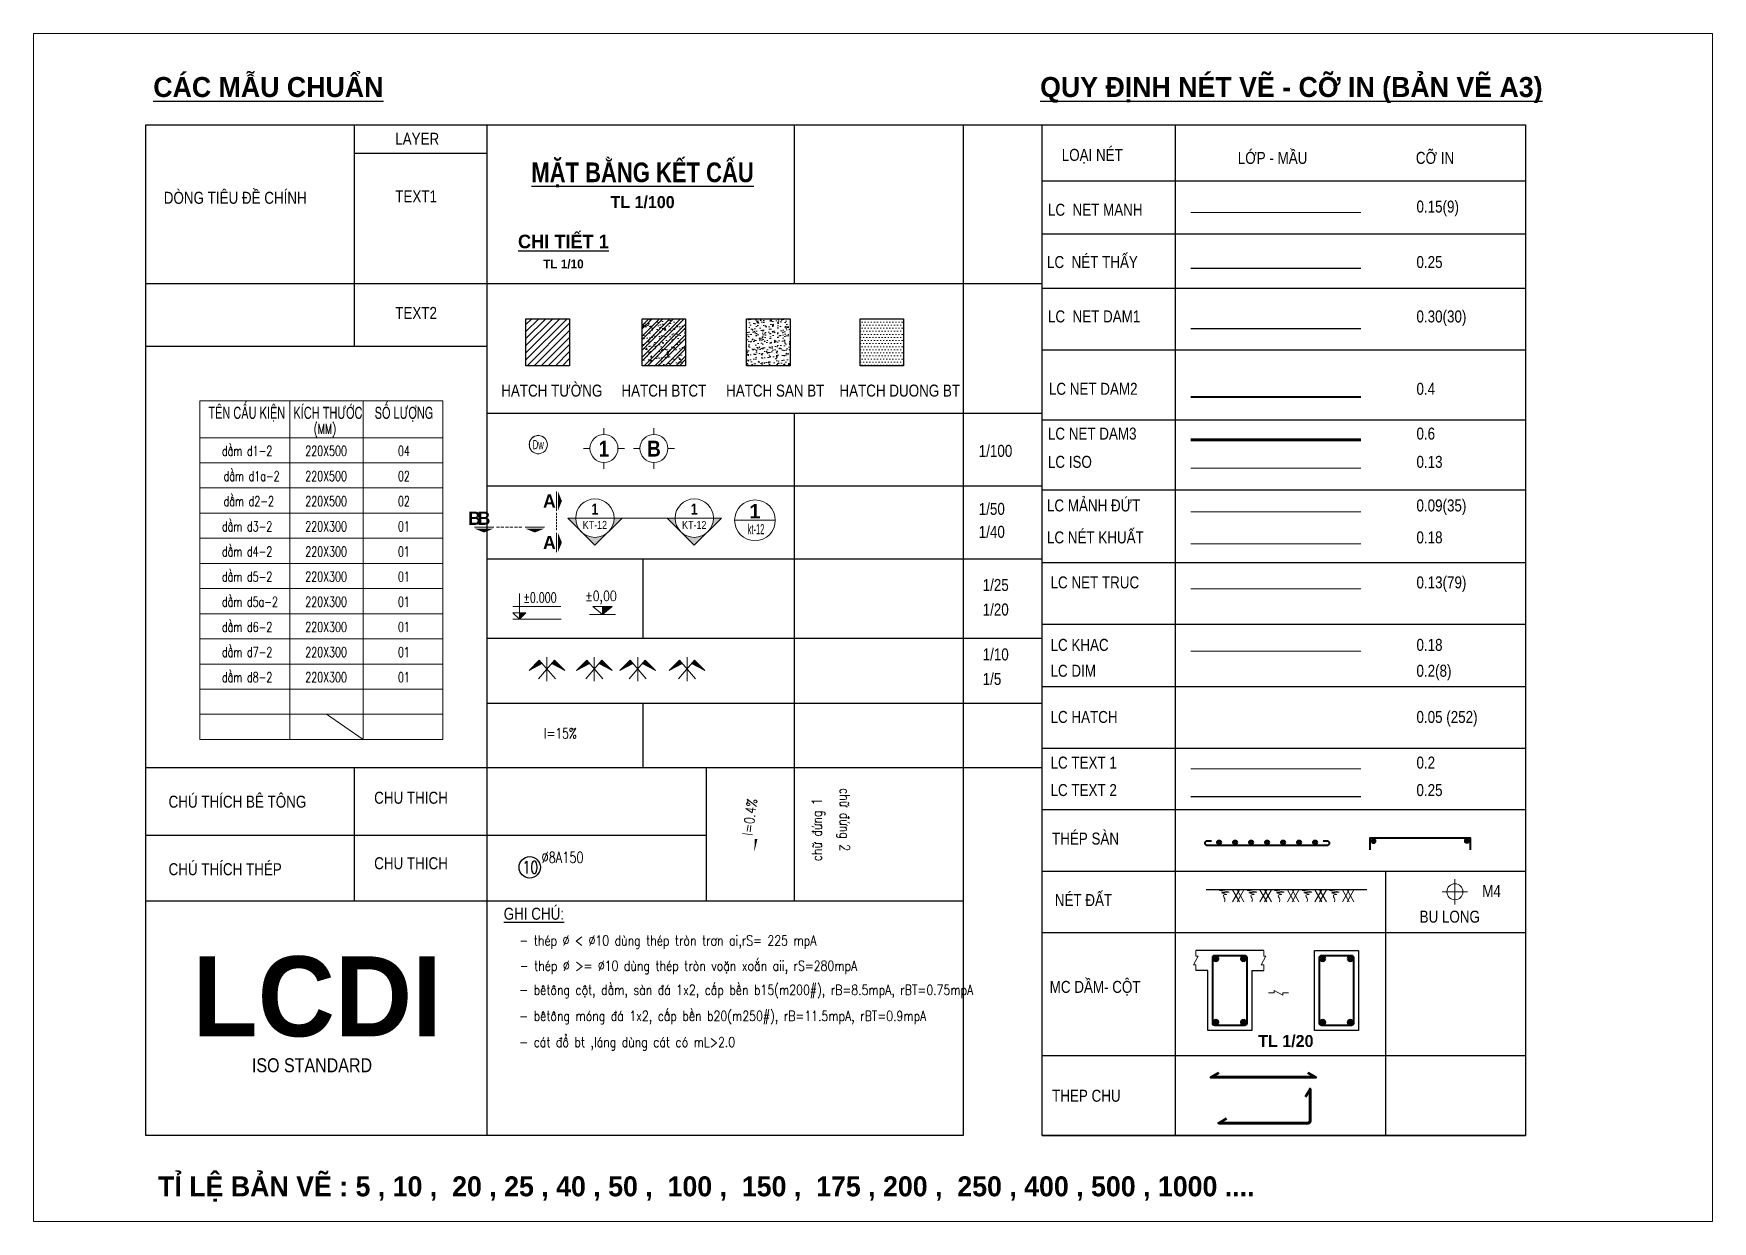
# Model space of a CAD drawing. Header units: inches. Extents: x -109 to 2427, y -500 to 702.
# Drawn here: x 1869.5 to 2205.5, y 464.3 to 701.9 of the extents above; entities that cross this region are included whole.
import ezdxf
from ezdxf.enums import TextEntityAlignment as Align

# ---------------------------------------------------------------- set-up
doc = ezdxf.new("R2010")
doc.units = ezdxf.units.IN
doc.header["$MEASUREMENT"] = 0
doc.set_wipeout_variables(frame=1)
for name, pattern in [('CENTERX2', [4, 2.5, -0.5, 0.5, -0.5]), ('DASHDOT', [1, 0.5, -0.25, 0, -0.25]), ('HIDDEN', [0.375, 0.25, -0.125])]:
    doc.linetypes.add(name, pattern=pattern)
for name, color, linetype, lineweight in [('KICHTHUOC', 8, 'Continuous', 18), ('LC Dim', 8, 'Continuous', 18), ('LC Hatch', 252, 'Continuous', 9), ('LC Hatch @ 1 (1)', 252, 'Continuous', 0), ('LC ISO', 160, 'Continuous', 13), ('LC Khac', 4, 'Continuous', 9), ('LC MANH DUT', 35, 'HIDDEN', 5), ('LC Net dam 1', 30, 'Continuous', 30), ('LC Net dam2', 6, 'Continuous', 40), ('LC Net dam3', 1, 'Continuous', 60), ('LC Net khuat', 4, 'HIDDEN', 13), ('LC Net manh', 239, 'Continuous', 5), ('LC Net thay', 7, 'Continuous', 25), ('LC Net truc', 79, 'DASHDOT', 13), ('LC Text1', 3, 'Continuous', 20), ('LC Text2', 7, 'Continuous', 25), ('Text', 7, 'Continuous', 20), ('v-KICHTHUOC', 8, 'Continuous', 18), ('v-TEXT', 7, 'Continuous', 20)]:
    doc.layers.add(name, color=color, linetype=linetype, lineweight=lineweight)
doc.styles.add('ARIAL', font='arial.ttf', dxfattribs={"width": 0.8})
doc.styles.add('Brief text', font='')
doc.styles.add('General text 2', font='arial.ttf')
doc.styles.add('LC 1', font='')
doc.styles.add('LC 2', font='', dxfattribs={"width": 0.7})
doc.styles.add('LC 3', font='vnsimli.shx', dxfattribs={"width": 0.75})
doc.styles.add('LC3', font='', dxfattribs={"width": 0.8})
doc.styles.add('T1', font='Vnsimli.shx', dxfattribs={"width": 0.7})
doc.styles.add('T2', font='', dxfattribs={"width": 0.8})
doc.styles.add('text', font='hoatbif.shx', dxfattribs={"width": 0.7})
doc.styles.add('text1', font='', dxfattribs={"width": 0.7, "height": 300})
doc.styles.get('Brief text').set_extended_font_data('.VnHelvetInsH', bold=True)
doc.styles.get('LC 1').set_extended_font_data('.VnAvantH', bold=True)
doc.styles.get('LC 2').set_extended_font_data('.VnArial NarrowH')
doc.styles.get('LC3').set_extended_font_data('.VnArialH', bold=True)
doc.styles.get('T2').set_extended_font_data('.VnArialH')
doc.styles.get('text1').set_extended_font_data('.VnHelvetInsH', bold=True)

# ---------------------------------------------------------------- blocks, each defined once
blk = doc.blocks.new('DXicon')
at = {"layer": 'LC Hatch', "ltscale": 50}
for points in [[(-1.15, 4.39), (-1.9, 5.26), (-4.45, 2.69)], [(4.45, 2.69), (1.9, 5.26), (1.15, 4.39)]]:
    blk.add_hatch(color=252, dxfattribs=at).paths.add_polyline_path(points)
at = {"layer": 'LC Net manh', "color": 8, "ltscale": 50}
for p, q in [((-1.9, 5.26), (-4.45, 2.69)), ((-4.45, 2.69), (-1.15, 4.39)), ((-2.13, 0.57), (1.9, 5.26)), ((2.13, 0.57), (-1.9, 5.26)), ((0, 0.04), (0, 6.04)), ((4.45, 2.69), (1.15, 4.39)), ((1.9, 5.26), (4.45, 2.69))]:
    blk.add_line(p, q, dxfattribs=at)
blk = doc.blocks.new('thep tron 2')
at = {"layer": 'LC Net dam2'}
for p, q in [((-0.5, 0.5), (0.5, 0.5)), ((0.35, 0.85), (-0.35, 0.15)), ((-0.35, 0.85), (0.35, 0.15)), ((0, 1), (0, 0))]:
    blk.add_line(p, q, dxfattribs=at)
blk.add_circle((0, 0.5), 0.5, dxfattribs=at)
blk = doc.blocks.new('theptron1')
at = {"layer": 'LC Net dam3'}
for p, q in [((-0.5, 0), (0.5, 0)), ((-0.35, 0.35), (0.35, -0.35)), ((0.35, 0.35), (-0.35, -0.35)), ((0, 0.5), (0, -0.5))]:
    blk.add_line(p, q, dxfattribs=at)
blk.add_circle((0, 0), 0.5, dxfattribs=at)
blk = doc.blocks.new('mat dat')
at = {"layer": 'LC Net manh'}
for p, q in [((2, 0), (3.73, -3)), ((3.73, 0), (2, -3)), ((3.15, 0), (4.88, -3)), ((4.88, 0), (3.15, -3))]:
    blk.add_line(p, q, dxfattribs=at)
blk.add_spline([(0, 0), (-1.21, -0.12), (1.21, -0.52), (-0.75, -0.75), (0.58, -1.1), (-0.23, -1.33), (0.06, -2.19), (0, -3)], degree=3, dxfattribs=at)
blk = doc.blocks.new('TTRUC')
at = {"layer": 'LC ISO'}
for p, q in [((0, 6.95), (0, 10.13)), ((-6.95, 0), (-10.13, 0)), ((6.95, 0), (10.13, 0)), ((0, -6.95), (0, -10.13))]:
    blk.add_line(p, q, dxfattribs=at)
at = {"layer": 'LC Net manh'}
blk.add_circle((0, 0), 6.95, dxfattribs=at)
blk = doc.blocks.new('TIEUDE1')
at = {"layer": 'LC Text2', "color": 7, "style": 'LC 1'}
blk.add_attdef('TIªU§Ò', text='', height=5, dxfattribs=at).set_placement((0, 0), align=Align.BOTTOM_CENTER)
blk.add_attdef('TL', text='', height=3, dxfattribs=at).set_placement((0, -2), align=Align.TOP_CENTER)
blk = doc.blocks.new('TIEUDE2')
at = {"layer": 'LC Text2', "color": 7, "style": 'LC 1'}
blk.add_attdef('%%UTIªU§Ò', text='', height=3.5, dxfattribs=at).set_placement((0, 0), align=Align.BOTTOM_CENTER)
blk.add_attdef('TL', text='', height=2.2, dxfattribs=at).set_placement((0, -1.8), align=Align.TOP_CENTER)
blk = doc.blocks.new('trich CT')
at = {"layer": 'LC ISO'}
blk.add_line((-500, 0), (500, 0), dxfattribs=at)
blk.add_circle((0, 0), 500, dxfattribs=at)
at = {"layer": 'LC Text1', "style": 'text1'}
blk.add_attdef('T', text='', height=350, dxfattribs=at).set_placement((0, 223), align=Align.MIDDLE_CENTER)
at = {"layer": 'LC Text1', "linetype": 'ByBlock', "style": 'text', "width": 0.7}
blk.add_attdef('KT', text='', height=250, dxfattribs=at).set_placement((0, -217), align=Align.MIDDLE_CENTER)
blk = doc.blocks.new('*U72')
at = {"layer": 'LC ISO'}
h = blk.add_hatch(color=256, dxfattribs=at)
h.paths.add_polyline_path([(0, -8.49), (4.24, -4.24, -0.198912), (0, -6, -0.198912), (-4.24, -4.24)])
h.paths.add_polyline_path([(8.49, 0), (6, 0, -0.198912), (4.24, -4.24)])
h.paths.add_polyline_path([(-4.24, -4.24, -0.198912), (-6, 0), (-8.49, 0)])
h = blk.add_hatch(color=256, dxfattribs=at)
h.paths.add_polyline_path([(31.08, -8.49), (35.32, -4.24, -0.198912), (31.08, -6, -0.198912), (26.84, -4.24)])
h.paths.add_polyline_path([(39.57, 0), (37.08, 0, -0.198912), (35.32, -4.24)])
h.paths.add_polyline_path([(26.84, -4.24, -0.198912), (25.08, 0), (22.59, 0)])
for p, q in [((-6, 0), (6, 0)), ((25.08, 0), (37.08, 0))]:
    blk.add_line(p, q, dxfattribs=at)
for points in [[(6, 0), (8.49, 0), (0, -8.49), (-8.49, 0), (-6, 0)], [(37.08, 0), (39.57, 0), (31.08, -8.49), (22.59, 0), (25.08, 0)]]:
    blk.add_lwpolyline(points, dxfattribs=at)
for centre in [(0, 0), (31.08, 0)]:
    blk.add_circle(centre, 6, dxfattribs=at)
at = {"layer": 'LC MANH DUT', "linetype": 'HIDDEN', "ltscale": 300}
blk.add_line((6, 0), (25.08, 0), dxfattribs=at)
at = {"layer": 'LC Text1', "style": 'Brief text', "width": 0.8, "flags": 8}
for tag, p in [('VIEW-NUMBER2', (0, 52)), ('VIEW-NUMBER1', (0, 0))]:
    blk.add_attdef(tag, text='', height=3.5, dxfattribs=at).set_placement(p, align=Align.BOTTOM_CENTER)
at = {"layer": 'LC Text1', "style": 'ARIAL', "width": 0.8, "flags": 8}
for tag, p in [('SHEET-NUMBER2', (0, 51.13)), ('SHEET-NUMBER1', (0, -0.87))]:
    blk.add_attdef(tag, text='', height=2.5, dxfattribs=at).set_placement(p, align=Align.TOP_CENTER)
blk = doc.blocks.new('Caodo1')
at = {"layer": 'LC Text1'}
blk.add_hatch(color=4, dxfattribs=at).paths.add_polyline_path([(0, 200), (0, 0), (243, 200)])
at = {"layer": 'LC Text1', "color": 4}
for p, q in [((324, 0), (-324, 0)), ((0, 0), (0, 200))]:
    blk.add_line(p, q, dxfattribs=at)
blk.add_lwpolyline([(-243, 200), (243, 200), (0, 0), (0, 0)], close=True, dxfattribs=at)
at = {"layer": 'LC Text1', "color": 4, "style": 'T1', "width": 0.8}
blk.add_attdef('%%P0,00', text='', height=250, dxfattribs=at).set_placement((-39, 460), align=Align.MIDDLE_CENTER)
blk = doc.blocks.new('bu lon')
at = {"layer": 'LC Khac', "color": 9}
for p, q in [((0.79, 0), (-0.79, 0)), ((0, -0.79), (0, 0.79))]:
    blk.add_line(p, q, dxfattribs=at)
at = {"layer": 'LC Khac', "color": 7}
blk.add_circle((0, 0), 0.5, dxfattribs=at)
blk = doc.blocks.new('MM')
at = {"layer": 'LC Khac', "xscale": 2.289702860291335, "yscale": 2.289702860291335, "zscale": 2.289702860291335}
blk.add_blockref('bu lon', (0, 0), dxfattribs=at)
blk = doc.blocks.new('CT')
at = {"layer": 'LC Text1', "lineweight": 15}
blk.add_hatch(color=4, dxfattribs=at).paths.add_polyline_path([(3.25, 1.6), (1.64, 1.6), (1.64, 0)])
at = {"layer": 'LC Text1', "color": 4, "lineweight": 15, "ltscale": 50}
for p, q in [((12.09, 0), (0, 0)), ((0.05, 3.14), (12, 3.14))]:
    blk.add_line(p, q, dxfattribs=at)
for points in [[(1.64, 6.43), (1.64, 0)], [(1.64, 0), (0.03, 1.6), (1.64, 1.6)], [(1.64, 0), (3.25, 1.6), (1.64, 1.6)]]:
    blk.add_lwpolyline(points, dxfattribs=at)
at = {"layer": 'LC Text1', "color": 4, "style": 'LC 3', "width": 0.75}
blk.add_attdef('CT', (1.91, 3.5), '', height=2.2, dxfattribs=at)
blk = doc.blocks.new('*U73')
at = {"layer": 'Defpoints'}
blk.add_lwpolyline([(0, 2.97), (-1.75, 2.41), (-2.83, 0.92), (-2.83, -0.92), (-1.75, -2.41), (0, -2.98), (1.75, -2.41), (2.83, -0.92), (2.83, 0.92), (1.75, 2.41)], close=True, dxfattribs=at)
at = {"layer": 'LC Text1', "style": 'General text 2', "width": 0.6, "flags": 8}
blk.add_attdef('SYMBOL', text='', height=3, dxfattribs=at).set_placement((0, 0), align=Align.MIDDLE_CENTER)
blk.add_wipeout([(0, 2.97), (-1.75, 2.41), (-2.83, 0.92), (-2.83, -0.92), (-1.75, -2.41), (0, -2.98), (1.75, -2.41), (2.83, -0.92), (2.83, 0.92), (1.75, 2.41)]).dxf.layer = 'LC Net manh'
at = {"layer": 'LC ISO'}
blk.add_circle((0, 0), 2.98, dxfattribs=at)
blk = doc.blocks.new('matcatdoc')
at = {"layer": 'LC Khac', "color": 1, "ltscale": 2}
for p, q in [((0, 485), (0, 0)), ((0, -550), (0, -1036))]:
    blk.add_line(p, q, dxfattribs=at)
for points in [[(134, 243, 0, 471, 0), (37, 243, 275, 275, 0)], [(134, -793, 0, 471, 0), (37, -793, 275, 275, 0)]]:
    blk.add_lwpolyline(points, format="xyseb", dxfattribs=at)
at = {"layer": 'LC MANH DUT', "ltscale": 200}
blk.add_line((0, -49), (0, -506), dxfattribs=at)
at = {"ltscale": 2, "style": 'LC 1'}
for p in [(-179, 243), (-179, -793)]:
    blk.add_attdef('LC', text='', height=330, dxfattribs=at).set_placement(p, align=Align.MIDDLE_CENTER)
blk = doc.blocks.new('*U71')
at = {"layer": 'LC Khac', "color": 1, "ltscale": 2}
for p, q in [((0, 0), (-485, 0)), ((1271, 0), (785, 0))]:
    blk.add_line(p, q, dxfattribs=at)
for points in [[(-243, -134, 0, 471, 0), (-243, -37, 275, 275, 0)], [(1028, -134, 0, 471, 0), (1028, -37, 275, 275, 0)]]:
    blk.add_lwpolyline(points, format="xyseb", dxfattribs=at)
at = {"layer": 'LC MANH DUT', "ltscale": 300}
blk.add_line((66, 0), (732, 0), dxfattribs=at)
at = {"ltscale": 2, "style": 'LC 1'}
for p in [(-243, 222), (1028, 222)]:
    blk.add_attdef('LC', text='', height=330, dxfattribs=at).set_placement(p, align=Align.MIDDLE_CENTER)
blk = doc.blocks.new('DODOC1')
at = {"layer": 'KICHTHUOC'}
blk.add_lwpolyline([(-630, 0, 0, 0, 0), (762, 0, 0, 66.7, 0), (443, 0, 66.7, 66.7, 0)], format="xyseb", dxfattribs=at)
at = {"layer": 'Text', "style": 'T1', "width": 0.8}
blk.add_attdef('DOC', text='', height=250, dxfattribs=at).set_placement((-79, 226), align=Align.MIDDLE_CENTER)

msp = doc.modelspace()

# ---------------------------------------------------------------- hatches: boundary and pattern name
at = {"layer": 'LC Hatch', "ltscale": 3}
h = msp.add_hatch(dxfattribs=at)
h.set_pattern_fill('AR-CONC', color=256, scale=0.281299)
h.set_pattern_definition([(50, (2326.0775, -9.2982), (2.017644, -0.176521), [0.210974, -2.320715]), (355, (2326.0775, -9.2982), (-0.390306, 2.115907), [0.168779, -1.856572]), (100.4514, (2326.2456, -9.3129), (1.62734, 1.939385), [0.1793004, -1.972304]), (46.1842, (2326.0775, -8.7356), (3.002136, -0.465603), [0.316461, -3.481072]), (96.6356, (2326.3276, -8.7744), (2.629195, 2.740182), [0.26895, -2.958456]), (351.1842, (2326.0775, -8.7356), (2.629193, 2.740184), [0.253169, -2.784858]), (21, (2326.3588, -8.8762), (1.6790922, -1.132562), [0.210974, -2.320715]), (326, (2326.3588, -8.8762), (0.684443, 2.039838), [0.168779, -1.856572]), (71.4514, (2326.4987, -8.9706), (2.363536, 0.9072743), [0.1793004, -1.972304]), (37.5, (2326.07746, -9.2982), (0.0342055, 0.93642634), [0, -1.834068, 0, -1.8847018, 0, -1.8636044]), (7.5, (2326.0775, -9.2982), (0.7400114, 1.1094753), [0, -1.0745613, 0, -1.7918732, 0, -0.7102794]), (327.5, (2325.45016, -9.2982), (1.501636, -0.0634466), [0, -0.703247, 0, -2.1941305, 0, -2.9114423]), (317.5, (2325.1689, -9.2982), (1.6404956, 0.281594), [0, -0.914221, 0, -1.4571277, 0, -2.067546])])
h.paths.add_polyline_path([(2020.89, 644.87), (2012.17, 644.87), (2012.17, 635.46), (2020.89, 635.46)])
h = msp.add_hatch(dxfattribs=at)
h.set_pattern_fill('DOTS', color=256, scale=9.845457)
h.set_pattern_definition([(360, (2327.58126, -9.2982), (0.30767054, 0.6153411), [0, -0.6153411])])
h.paths.add_polyline_path([(2043.59, 644.87), (2034.87, 644.87), (2034.87, 635.46), (2043.59, 635.46)])
at = {"layer": 'LC Hatch @ 1 (1)', "ltscale": 2}
h = msp.add_hatch(dxfattribs=at)
h.set_pattern_fill('ANSI31', color=256, scale=8.000137)
h.set_pattern_definition([(45, (2327.5813, -9.2982), (-0.7071189, 0.7071189), [])])
h.paths.add_polyline_path([(1976.73, 635.46), (1976.73, 644.87), (1968.01, 644.87), (1968.01, 635.46)])
h = msp.add_hatch(dxfattribs=at)
h.set_pattern_fill('BTCT', color=256, scale=0.400001)
h.set_pattern_definition([(50, (1971.9881, 1133.3958), (2.869048, -0.251009), [0.3, -3.300009]), (355, (1971.9881, 1133.3958), (-0.555007, 3.008776), [0.24, -2.640007]), (100.4514, (1972.2272, 1133.375), (2.314043, 2.757765), [0.254961, -2.804576]), (46.1842, (1971.988, 1134.196), (4.268975, -0.662078), [0.45, -4.950013]), (96.6356, (1972.344, 1134.1407), (3.73866, 3.89648), [0.382442, -4.206863]), (351.1842, (1971.988, 1134.196), (3.738657, 3.896484), [0.36, -3.96001]), (21, (1972.3881, 1133.9958), (2.387634, -1.61048), [0.3, -3.300009]), (326, (1972.3881, 1133.9958), (0.973264, 2.900608), [0.24, -2.640007]), (71.4514, (1972.587, 1133.8616), (3.360899, 1.290125), [0.254961, -2.804576]), (37.5, (1971.9881, 1133.3958), (0.0486395, 1.3315788), [0, -2.6080067, 0, -2.680007, 0, -2.650007]), (7.5, (1971.9881, 1133.3958), (1.052281, 1.577651), [0, -1.528004, 0, -2.5480066, 0, -1.0100026]), (327.5, (1971.0961, 1133.3958), (2.1352952, -0.0902197), [0, -1.0000026, 0, -3.120008, 0, -4.1400107]), (317.5, (1970.6961, 1133.3958), (2.332751, 0.400421), [0, -1.300003, 0, -2.072005, 0, -2.9400076]), (45, (1971.9881, 1133.3958), (-1.060663, 1.060663), []), (45, (1972.6953, 1133.3958), (-1.060663, 1.060663), [])])
h.paths.add_polyline_path([(1999.96, 644.87), (1991.24, 644.87), (1991.24, 635.46), (1999.96, 635.46)])

# ---------------------------------------------------------------- linework, layer by layer
at = {"layer": 'LC ISO', "ltscale": 0.5}
msp.add_line((2101.1, 614.98, 0), (2135.12, 614.98, 0), dxfattribs=at)
at = {"layer": 'LC Khac', "ltscale": 0.5}
msp.add_line((2101.1, 578.37, 0), (2135.12, 578.37, 0), dxfattribs=at)
at = {"layer": 'LC MANH DUT', "ltscale": 300}
msp.add_line((2101.1, 606.26, 0), (2135.12, 606.26, 0), dxfattribs=at)
at = {"layer": 'LC Net dam 1'}
msp.add_line((2101.1, 642.94, 0), (2135.12, 642.94, 0), dxfattribs=at)
at = {"layer": 'LC Net dam2', "ltscale": 5}
msp.add_line((2135.12, 629.18, 0), (2101.1, 629.18, 0), dxfattribs=at)
at = {"layer": 'LC Net dam2', "elevation": 0}
msp.add_lwpolyline([(2136.99, 538.65), (2136.99, 541.05), (2156.99, 541.05), (2156.99, 538.65)], dxfattribs=at)
msp.add_lwpolyline([(2127.53, 540.44), (2128.33, 540.44, -0.414214), (2128.79, 539.99), (2128.79, 539.94, -0.414214), (2128.33, 539.48), (2116.36, 539.48), (2104.38, 539.48, -0.414214), (2103.92, 539.94), (2103.92, 539.99, -0.414214), (2104.38, 540.44), (2105.18, 540.44)], format="xyb", dxfattribs=at)
for points in [[(2105.45, 503.9), (2105.45, 517.1, -0.414214), (2105.85, 517.5), (2111.85, 517.5, -0.414214), (2112.25, 517.1), (2112.25, 503.9, -0.414214), (2111.85, 503.5), (2105.85, 503.5, -0.414214)], [(2126.82, 503.9), (2126.82, 517.1, -0.414214), (2127.22, 517.5), (2133.22, 517.5, -0.414214), (2133.62, 517.1), (2133.62, 503.9, -0.414214), (2133.22, 503.5), (2127.22, 503.5, -0.414214)]]:
    msp.add_lwpolyline(points, format="xyb", close=True, dxfattribs=at)
at = {"layer": 'LC Net dam3', "ltscale": 0.5}
msp.add_line((2101.1, 620.62, 0), (2135.12, 620.62, 0), dxfattribs=at)
at = {"layer": 'LC Net dam3', "ltscale": 5, "elevation": 0}
msp.add_lwpolyline([(2106.68, 494.05), (2105.12, 493.15), (2126.04, 493.15), (2124.48, 494.05)], dxfattribs=at)
at = {"layer": 'LC Net dam3', "elevation": 0}
msp.add_lwpolyline([(2124.05, 489.21), (2124.95, 490.77), (2124.95, 484.38, -0.414214), (2124.55, 483.98), (2106.65, 483.98), (2108.21, 484.88)], format="xyb", dxfattribs=at)
at = {"layer": 'LC Net khuat', "ltscale": 300}
msp.add_line((2101.1, 599.87, 0), (2135.12, 599.87, 0), dxfattribs=at)
at = {"layer": 'LC Net manh'}
msp.add_line((2101.1, 666.14, 0), (2135.12, 666.14, 0), dxfattribs=at)
at = {"layer": 'LC Net manh', "elevation": 0}
for points in [[(2102.05, 514.5), (2102.05, 515.64), (2101.58, 515.64), (2102.51, 517.35), (2102.05, 517.35), (2102.05, 518.5)], [(2115.65, 514.5), (2115.65, 515.64), (2115.18, 515.64), (2116.11, 517.35), (2115.65, 517.35), (2115.65, 518.5)], [(2116.61, 510.05), (2117.75, 510.05), (2117.75, 510.51), (2119.46, 509.59), (2119.46, 510.05), (2120.61, 510.05)]]:
    msp.add_lwpolyline(points, dxfattribs=at)
at = {"layer": 'LC Net thay'}
for p, q in [((1933.65, 683.63, 0), (1933.65, 639.4, 0)), ((1960.16, 683.63, 0), (1960.16, 481.49, 0)), ((2021.68, 683.63, 0), (2021.68, 651.93, 0)), ((2055.53, 683.63, 0), (2071.3, 683.63, 0)), ((2097.94, 683.63, 0), (2097.94, 481.49, 0)), ((1960.16, 677.95, 0), (1933.65, 677.95, 0)), ((2071.3, 672.42, 0), (2168.07, 672.42, 0)), ((2071.3, 661.83, 0), (2168.07, 661.83, 0)), ((1891.9, 651.93, 0), (2021.68, 651.93, 0)), ((1891.9, 651.93, 0), (2071.3, 651.93, 0)), ((2101.1, 654.95, 0), (2135.12, 654.95, 0)), ((2071.3, 650.99, 0), (2168.07, 650.99, 0)), ((1891.9, 639.4, 0), (1960.16, 639.4, 0)), ((2071.3, 638.63, 0), (2168.07, 638.63, 0)), ((1960.16, 625.95, 0), (2071.3, 625.95, 0)), ((2021.68, 625.95, 0), (2021.68, 528.46, 0)), ((2071.3, 624.63, 0), (2168.07, 624.63, 0)), ((1960.16, 611.41, 0), (2071.3, 611.41, 0)), ((2071.3, 610.64, 0), (2168.07, 610.64, 0)), ((1960.16, 596.87, 0), (2071.3, 596.87, 0)), ((1991.42, 596.87, 0), (1991.42, 580.94, 0)), ((2071.3, 596.1, 0), (2168.07, 596.1, 0)), ((2071.3, 583.8, 0), (2168.07, 583.8, 0)), ((1960.16, 580.94, 0), (2071.3, 580.94, 0)), ((2071.3, 571.29, 0), (2168.07, 571.29, 0)), ((1960.16, 567.98, 0), (2021.68, 567.98, 0)), ((1960.16, 567.98, 0), (2071.3, 567.98, 0)), ((1991.42, 567.98, 0), (1991.42, 555.09, 0)), ((2071.3, 558.99, 0), (2168.07, 558.99, 0)), ((1891.9, 555.09, 0), (2071.3, 555.09, 0)), ((1933.65, 555.09, 0), (1933.65, 528.46, 0)), ((2004.16, 528.46, 0), (2004.16, 555.09, 0)), ((2101.1, 549.33, 0), (2135.12, 549.33, 0)), ((2071.3, 546.69, 0), (2168.07, 546.69, 0)), ((1891.9, 541.56, 0), (2004.16, 541.56, 0)), ((2071.3, 534.39, 0), (2168.07, 534.39, 0)), ((2140.04, 534.39, 0), (2140.04, 481.49, 0)), ((1891.9, 528.46, 0), (2055.53, 528.46, 0)), ((1891.9, 528.46, 0), (2055.53, 528.46, 0)), ((2136.31, 530.6, 0), (2104.15, 530.6, 0)), ((2071.3, 522.08, 0), (2168.07, 522.08, 0)), ((2115.65, 518.5, 0), (2102.05, 518.5, 0)), ((2104.45, 514.5, 0), (2102.05, 514.5, 0)), ((2113.25, 514.5, 0), (2115.65, 514.5, 0)), ((2071.3, 497.48, 0), (2168.07, 497.48, 0)), ((2071.3, 481.49, 0), (2168.07, 481.49, 0))]:
    msp.add_line(p, q, dxfattribs=at)
at = {"layer": 'LC Net thay', "elevation": 0}
for points in [[(1891.9, 683.63), (2055.53, 683.63), (2055.53, 481.49), (1891.9, 481.49)], [(2071.3, 683.63), (2168.07, 683.63), (2168.07, 481.49), (2071.3, 481.49)], [(2125.82, 518.5), (2134.62, 518.5), (2134.62, 502.5), (2125.82, 502.5)]]:
    msp.add_lwpolyline(points, close=True, dxfattribs=at)
msp.add_lwpolyline([(2113.25, 514.5), (2113.25, 502.5), (2104.45, 502.5), (2104.45, 514.5)], dxfattribs=at)
at = {"layer": 'LC Net truc', "linetype": 'CENTERX2', "ltscale": 200}
msp.add_line((2101.1, 590.87, 0), (2135.12, 590.87, 0), dxfattribs=at)
at = {"layer": 'LC Text1'}
msp.add_line((2101.1, 554.82, 0), (2135.12, 554.82, 0), dxfattribs=at)
at = {"layer": 'LC Text2', "ltscale": 2, "elevation": 0}
for points in [[(1968.01, 644.87), (1976.73, 644.87), (1976.73, 635.46), (1968.01, 635.46)], [(1991.24, 644.87), (1999.96, 644.87), (1999.96, 635.46), (1991.24, 635.46)], [(2012.17, 644.87), (2020.89, 644.87), (2020.89, 635.46), (2012.17, 635.46)], [(2034.87, 644.87), (2043.59, 644.87), (2043.59, 635.46), (2034.87, 635.46)]]:
    msp.add_lwpolyline(points, close=True, dxfattribs=at)
at = {"layer": 'LC Text2', "ltscale": 100}
msp.add_circle((1968.76, 535.13, 0), 2.14, dxfattribs=at)

# ---------------------------------------------------------------- block references
at = {"layer": 'LC Dim'}
for p, xscale, yscale, zscale, rotation in [((2106.09, 516.86, 0), 0.8000020620485555, 0.8000020620485555, 0.8000020620485555, 359.9999999976748), ((2111.61, 516.86, 0), -0.8000020620485555, 0.800002062048554, 0.800002062048554, 359.9999999976748), ((2127.46, 516.86, 0), 0.8000020620485555, 0.8000020620485555, 0.8000020620485555, 359.9999999976748), ((2132.98, 516.86, 0), -0.8000020620485555, 0.800002062048554, 0.800002062048554, 359.9999999976748), ((2106.09, 504.14, 0), -0.8000020620485544, 0.800002062048554, 0.800002062048554, 180.0000000006359), ((2111.61, 504.14, 0), 0.8000020620485544, 0.8000020620485544, 0.8000020620485544, 180.0000000006358), ((2127.46, 504.14, 0), -0.8000020620485544, 0.800002062048554, 0.800002062048554, 180.0000000006359), ((2132.98, 504.14, 0), 0.8000020620485544, 0.8000020620485544, 0.8000020620485544, 180.0000000006358)]:
    msp.add_blockref('theptron1', p, dxfattribs=dict(at, xscale=xscale, yscale=yscale, zscale=zscale, rotation=rotation))
at = {"layer": 'LC Hatch', "xscale": 0.8000020620485555, "yscale": 0.8000020620485555, "zscale": 0.8000020620485555, "rotation": 359.9999999976748}
for p in [(1972.2, 572.37, 0), (1981.68, 572.37, 0), (1990.37, 572.37, 0), (2000.24, 572.37, 0)]:
    msp.add_blockref('DXicon', p, dxfattribs=at)
at = {"layer": 'LC ISO', "xscale": 0.403138717519849, "yscale": 0.403138717519849, "zscale": 0.403138717519849, "rotation": 359.9999999976748}
for p in [(1983.62, 618.92, 0), (1993.62, 618.92, 0)]:
    msp.add_blockref('TTRUC', p, dxfattribs=at)
at = {"layer": 'LC ISO'}
ref = msp.add_blockref('*U72', (1981.8, 604.98, 0), dxfattribs=dict(at, xscale=0.6400016496390442, yscale=0.6400016496390442, zscale=0.6400016496390442, rotation=359.9999999976748))
ref.add_attrib('VIEW-NUMBER1', '1', dxfattribs={"layer": 'LC Text1', "height": 2.24, "rotation": 360, "style": 'Brief text', "width": 0.8}).set_placement((1981.8, 604.98, 0), align=Align.BOTTOM_CENTER)
ref.add_attrib('SHEET-NUMBER1', 'KT-12', dxfattribs={"layer": 'LC Text1', "height": 1.6, "rotation": 360, "style": 'ARIAL', "width": 0.8}).set_placement((1981.8, 604.42, 0), align=Align.TOP_CENTER)
ref.add_attrib('VIEW-NUMBER2', '1', dxfattribs={"layer": 'LC Text1', "height": 2.24, "rotation": 360, "style": 'Brief text', "width": 0.8}).set_placement((2001.69, 604.98, 0), align=Align.BOTTOM_CENTER)
ref.add_attrib('SHEET-NUMBER2', 'KT-12', dxfattribs={"layer": 'LC Text1', "height": 1.6, "rotation": 360, "style": 'ARIAL', "width": 0.8}).set_placement((2001.69, 604.42, 0), align=Align.TOP_CENTER)
ref = msp.add_blockref('trich CT', (2013.84, 604.55, 0), dxfattribs=dict(at, xscale=0.008146306711836747, yscale=0.008146306711836747, zscale=0.008146306711836747))
ref.add_attrib('T', '1', dxfattribs={"layer": 'LC Text2', "height": 2.85, "rotation": 360, "style": 'text1'}).set_placement((2013.84, 606.36, 0), align=Align.MIDDLE_CENTER)
ref.add_attrib('KT', ' kt-12', dxfattribs={"layer": 'LC Text2', "linetype": 'ByBlock', "height": 2.037, "rotation": 360, "style": 'text', "width": 0.55}).set_placement((2013.84, 602.78, 0), align=Align.MIDDLE_CENTER)
at = {"layer": 'LC Khac', "xscale": 0.8000020620485555, "yscale": 0.8000020620485555, "zscale": 0.8000020620485555, "rotation": 359.9999999976748}
for p in [(2107.8, 530.6, 0), (2113.3, 530.6, 0), (2118.8, 530.6, 0), (2124.31, 530.6, 0), (2129.81, 530.6, 0)]:
    msp.add_blockref('mat dat', p, dxfattribs=at)
at = {"layer": 'LC MANH DUT', "xscale": 1.397564855985381, "yscale": 1.397564855985381, "zscale": 1.397564855985381, "rotation": 359.9999999976748}
msp.add_blockref('MM', (2153.93, 530.25, 0), dxfattribs=at)
at = {"layer": 'LC Net dam2'}
for p, xscale, yscale, zscale, rotation in [((2106.74, 539.72, 0), 0.8000020620485555, 0.8000020620485555, 0.8000020620485555, 359.9999999976748), ((2109.94, 539.72, 0), 0.8000020620485555, 0.8000020620485555, 0.8000020620485555, 359.9999999976748), ((2113.14, 539.72, 0), 0.8000020620485555, 0.8000020620485555, 0.8000020620485555, 359.9999999976748), ((2116.34, 539.72, 0), 0.8000020620485555, 0.8000020620485555, 0.8000020620485555, 359.9999999976748), ((2119.54, 539.72, 0), 0.8000020620485555, 0.8000020620485555, 0.8000020620485555, 359.9999999976748), ((2122.74, 539.72, 0), 0.8000020620485555, 0.8000020620485555, 0.8000020620485555, 359.9999999976748), ((2125.94, 539.72, 0), 0.8000020620485555, 0.8000020620485555, 0.8000020620485555, 359.9999999976748), ((2137.63, 540.81, 0), -0.8000020620485544, 0.800002062048554, 0.800002062048554, 180.0000000006359), ((2156.35, 540.81, 0), 0.8000020620485544, 0.8000020620485544, 0.8000020620485544, 180.0000000006358)]:
    msp.add_blockref('thep tron 2', p, dxfattribs=dict(at, xscale=xscale, yscale=yscale, zscale=zscale, rotation=rotation))
at = {"layer": 'LC Net manh'}
ref = msp.add_blockref('matcatdoc', (1974.13, 606.46, 0), dxfattribs=dict(at, xscale=0.008000020620488059, yscale=0.008000020620488059, zscale=0.008000020620488059))
ref.add_attrib('LC', 'A', dxfattribs={"layer": '0', "ltscale": 2, "height": 2.64, "rotation": 360, "style": 'LC 1'}).set_placement((1972.7, 600.11, 0), align=Align.MIDDLE_CENTER)
ref.add_attrib('LC', 'A', dxfattribs={"layer": '0', "ltscale": 2, "height": 2.64, "rotation": 360, "style": 'LC 1'}).set_placement((1972.7, 608.4, 0), align=Align.MIDDLE_CENTER)
ref = msp.add_blockref('*U71', (1961.56, 603.18, 0), dxfattribs=dict(at, xscale=0.008000020620488059, yscale=0.008000020620488059, zscale=0.008000020620488059))
ref.add_attrib('LC', 'B', dxfattribs={"layer": '0', "ltscale": 2, "height": 2.64, "rotation": 360, "style": 'LC 1'}).set_placement((1957.72, 604.96, 0), align=Align.MIDDLE_CENTER)
ref.add_attrib('LC', 'B', dxfattribs={"layer": '0', "ltscale": 2, "height": 2.64, "rotation": 360, "style": 'LC 1'}).set_placement((1959.61, 604.96, 0), align=Align.MIDDLE_CENTER)
at = {"layer": 'LC Text1'}
ref = msp.add_blockref('CT', (1965.37, 584.79, 0), dxfattribs=dict(at, xscale=0.8000020620485555, yscale=0.8000020620485555, zscale=0.8000020620485555, rotation=359.9999999976748))
ref.add_attrib('CT', '%%P0.000', (1967.48, 588.1, 0), dxfattribs={"color": 3, "height": 1.984, "rotation": 360, "style": 'LC 3', "width": 0.7})
ref = msp.add_blockref('Caodo1', (1983.33, 585.73, 0), dxfattribs=dict(at, xscale=0.008000020620488059, yscale=0.008000020620488059, zscale=0.008000020620488059))
ref.add_attrib('%%P0,00', '%%p0,00', dxfattribs={"layer": 'LC Text2', "height": 2, "rotation": 360, "style": 'T1', "width": 0.8}).set_placement((1983.02, 589.41, 0), align=Align.MIDDLE_CENTER)
at = {"layer": 'LC Text2'}
ref = msp.add_blockref('TIEUDE1', (1991.34, 671, 0), dxfattribs=dict(at, xscale=0.8000020620485555, yscale=0.8000020620485555, zscale=0.8000020620485555, rotation=359.9999999976748))
ref.add_attrib('TIªU§Ò', '%%UmÆt b»ng kÕt cÊu', dxfattribs={"color": 7, "height": 3.9395, "rotation": 360, "style": 'LC3', "width": 0.8}).set_placement((1991.34, 671, 0), align=Align.BOTTOM_CENTER)
ref.add_attrib('TL', 'TL 1/100', dxfattribs={"color": 7, "height": 2.4, "rotation": 360, "style": 'LC 1'}).set_placement((1991.34, 669.4, 0), align=Align.TOP_CENTER)
ref = msp.add_blockref('TIEUDE2', (1975.5, 658.15, 0), dxfattribs=dict(at, xscale=0.8000020620485555, yscale=0.8000020620485555, zscale=0.8000020620485555, rotation=359.9999999976748))
ref.add_attrib('%%UTIªU§Ò', '%%Uchi tiÕt 1', dxfattribs={"color": 7, "height": 2.7169, "rotation": 360, "style": 'LC 1'}).set_placement((1975.5, 658.15, 0), align=Align.BOTTOM_CENTER)
ref.add_attrib('TL', 'TL 1/10', dxfattribs={"color": 7, "height": 1.76, "rotation": 360, "style": 'LC 1'}).set_placement((1975.5, 656.71, 0), align=Align.TOP_CENTER)
at = {"layer": 'v-KICHTHUOC'}
ref = msp.add_blockref('DODOC1', (2014.53, 544.31), dxfattribs=dict(at, xscale=-0.008000137222334483, yscale=0.008000137222334473, zscale=0.008000137222334473, rotation=82.32757088639241))
ref.add_attrib('DOC', 'I=0.4%', dxfattribs={"layer": 'v-TEXT', "height": 2, "rotation": 82.3276, "style": 'T1', "width": 0.8}).set_placement((2012.82, 545.17), align=Align.MIDDLE_CENTER)

# ---------------------------------------------------------------- texts
at = {"layer": 'LC Text1', "ltscale": 0.2, "style": 'LC 1', "width": 0.9}
for s, p in [('1', (1983.62, 616.35, 0)), ('B', (1993.62, 616.35, 0))]:
    msp.add_text(s, height=3.16, rotation=360, dxfattribs=at).set_placement(p, align=Align.BOTTOM_CENTER)
at = {"layer": 'LC Text1', "style": 'LC 3', "width": 0.75}
msp.add_text(' I=15%%%', height=2.097, rotation=360, dxfattribs=at).set_placement((1970.52, 560.9, 0))
at = {"layer": 'LC Text1', "color": 3, "style": 'LC 3', "width": 0.8}
for s, rotation, p in [('ch÷ ®øng 1', 90, (2027.21, 536.34, 0)), ('ch÷ ®øng 2', 270, (2030.83, 550.99, 0)), ('- thÐp %%C < %%C10 dïng thÐp trßn tr¬n ai,rS= 225 mpA', 360, (1966.69, 519.49, 0)), ('- thÐp %%C >= %%C10 dïng thÐp trßn voÆn xo¾n aii, rS=280mpA', 360, (1966.77, 514.44, 0)), ('- bªt«ng cét, dÇm, sµn ®¸ 1x2, cÊp bÒn b15(m200#), rB=8.5mpA, rBT=0.75mpA', 360, (1966.67, 509.62, 0)), ('- bªt«ng mãng ®¸ 1x2, cÊp bÒn b20(m250#), rB=11.5mpA, rBT=0.9mpA', 360, (1966.67, 504.4, 0)), ('- c¸t ®æ bt ,l¸ng dïng c¸t cã mL>2.0', 360, (1966.67, 499.17, 0))]:
    msp.add_text(s, height=2, rotation=rotation, dxfattribs=at).set_placement(p)
at = {"layer": 'LC Text2', "lineweight": -2}
for s, height, style, p in [('%%uc¸c mÉu chuÈn', 4, 'LC 1', (1893.42, 689.22, 0)), ('%%Uquy ®Þnh nÐt vÏ - cì in (b¶n vÏ A3)', 4, 'LC 1', (2070.91, 689.22, 0)), ('tl 1/20', 2.4, 'LC 1', (2114.56, 499.19, 0)), ('iso standard', 2.8, 'LC 2', (1913.16, 494.14, 0)), ('tØ lÖ b¶n vÏ : 5 , 10 ,  20 , 25 , 40 , 50 ,  100 ,  150 ,  175 , 200 ,  250 , 400 , 500 , 1000 ....', 4, 'LC 1', (1894.38, 469.32, 0))]:
    msp.add_text(s, height=height, rotation=360, dxfattribs=dict(at, style=style)).set_placement(p)
at = {"layer": 'LC Text2', "style": 'T2', "width": 0.8}
for s, p in [('layer', (1941.85, 679.66, 0)), ('lo¹i nÐt', (2075.24, 676.44, 0)), ('Líp - mÇu', (2110.47, 675.84, 0)), ('cì in', (2146.11, 675.84, 0)), ('dßng tiªu ®Ò chÝnh', (1895.52, 667.86, 0)), ('text1', (1941.85, 668.13, 0)), ('LC  Net manh', (2072.48, 665.47, 0)), ('0.15(9)', (2146.23, 666.1, 0)), ('LC  nÐt thÊy', (2072.29, 655.01, 0)), ('0.25 ', (2146.23, 655.01, 0)), ('text2', (1941.85, 644.83, 0)), ('LC  Net dam1', (2072.48, 644.13, 0)), ('0.30(30)', (2146.23, 644.13, 0)), ('HATCH T¦êNG', (1963.06, 629.29, 0)), ('HATCH BTCT', (1987.12, 629.29, 0)), ('HATCH SAN BT', (2008.06, 629.29, 0)), ('HATCH DUONG BT', (2030.75, 629.29, 0)), ('LC Net dam2', (2072.67, 629.65, 0)), ('0.4', (2146.23, 629.65, 0)), ('LC Net dam3', (2072.47, 620.69, 0)), ('0.6', (2146.23, 620.69, 0)), ('1/100', (2058.63, 617.23, 0)), ('LC iso', (2072.47, 615.04, 0)), ('0.13', (2146.23, 615.04, 0)), ('LC m¶nh ®øt', (2072.28, 606.32, 0)), ('0.09(35)', (2146.23, 606.32, 0)), ('1/50', (2058.63, 605.63, 0)), ('1/40', (2058.63, 601.04, 0)), ('LC nÐt khuÊt', (2072.28, 599.93, 0)), ('0.18', (2146.23, 599.93, 0)), ('1/25', (2059.41, 590.41, 0)), ('LC Net truc', (2073, 590.93, 0)), ('0.13(79)', (2146.23, 590.93, 0)), ('1/20', (2059.41, 585.5, 0)), ('1/10', (2059.41, 576.52, 0)), ('LC khac', (2073, 578.43, 0)), ('0.18', (2146.23, 578.43, 0)), ('LC dim', (2073, 573.25, 0)), ('0.2(8)', (2146.23, 573.25, 0)), ('1/5', (2059.41, 571.61, 0)), ('LC Hatch', (2073, 564.01, 0)), ('0.05 (252)', (2146.23, 564.01, 0)), ('LC text 1', (2073, 554.88, 0)), ('0.2', (2146.23, 554.88, 0)), ('LC text 2', (2073, 549.39, 0)), ('0.25', (2146.23, 549.39, 0)), ('chó thÝch bª t«ng', (1896.48, 547.06, 0)), ('chu thich', (1937.63, 547.85, 0)), ('thÐp sµn', (2073.29, 539.68, 0)), ('chó thÝch thÐp', (1896.48, 533.56, 0)), ('chu thich', (1937.63, 534.75, 0)), ('m4', (2159.4, 529.17, 0)), ('%%Ughi chó:', (1963.56, 524.65, 0)), ('nÐt ®Êt', (2073.85, 527.38, 0)), ('bu long', (2146.86, 524.06, 0)), ('mc dÇm- cét', (2072.83, 510.02, 0)), ('thep chu', (2073.31, 488.24, 0))]:
    msp.add_text(s, height=2.4, rotation=360, dxfattribs=at).set_placement(p)
at = {"layer": 'LC Text2', "linetype": 'ByBlock', "style": 'LC 3', "width": 0.75}
msp.add_text('%%C8A150', height=2.222, rotation=360, dxfattribs=at).set_placement((1971.11, 536.01, 0))
at = {"layer": 'LC Text2', "ltscale": 100, "style": 'LC 3', "width": 0.75}
msp.add_text('10', height=2.444, rotation=360, dxfattribs=at).set_placement((1968.89, 535.13, 0), align=Align.MIDDLE_CENTER)
at = {"layer": 'LC Text2', "lineweight": -2, "style": 'LC 1'}
msp.add_text('LCDI', height=16, rotation=360, dxfattribs=at).set_placement((1926.21, 509.33, 0), align=Align.MIDDLE)

# ---------------------------------------------------------------- next in the draw order: wipeouts: each hides what was drawn before it
at = {"ltscale": 500}
msp.add_wipeout([(1902.77, 628.43), (1951.36, 628.43), (1951.36, 560.71), (1902.77, 560.71)], dxfattribs=at).translate(0, 0, 0).dxf.layer = 'LC Net truc'

# ---------------------------------------------------------------- next in the draw order: linework, layer by layer
at = {"layer": 'LC Dim', "ltscale": 3, "elevation": 0}
msp.add_lwpolyline([(1869.46, 701.9), (2205.46, 701.9), (2205.46, 464.3), (1869.46, 464.3)], close=True, dxfattribs=at)
at = {"layer": 'LC MANH DUT', "ltscale": 500, "elevation": 0}
for points in [[(1902.77, 628.43), (1920.76, 628.43), (1920.76, 621.07), (1902.77, 621.07)], [(1920.76, 628.43), (1935.41, 628.43), (1935.41, 621.07), (1920.76, 621.07)], [(1935.41, 628.43), (1951.36, 628.43), (1951.36, 621.07), (1935.41, 621.07)], [(1902.77, 621.07), (1920.76, 621.07), (1920.76, 616.04), (1902.77, 616.04)], [(1920.76, 621.07), (1935.41, 621.07), (1935.41, 616.04), (1920.76, 616.04)], [(1935.41, 621.07), (1951.36, 621.07), (1951.36, 616.04), (1935.41, 616.04)], [(1902.77, 616.04), (1920.76, 616.04), (1920.76, 611.01), (1902.77, 611.01)], [(1920.76, 616.04), (1935.41, 616.04), (1935.41, 611.01), (1920.76, 611.01)], [(1935.41, 616.04), (1951.36, 616.04), (1951.36, 611.01), (1935.41, 611.01)], [(1902.77, 611.01), (1920.76, 611.01), (1920.76, 605.98), (1902.77, 605.98)], [(1920.76, 611.01), (1935.41, 611.01), (1935.41, 605.98), (1920.76, 605.98)], [(1935.41, 611.01), (1951.36, 611.01), (1951.36, 605.98), (1935.41, 605.98)], [(1902.77, 605.98), (1920.76, 605.98), (1920.76, 600.95), (1902.77, 600.95)], [(1920.76, 605.98), (1935.41, 605.98), (1935.41, 600.95), (1920.76, 600.95)], [(1935.41, 605.98), (1951.36, 605.98), (1951.36, 600.95), (1935.41, 600.95)], [(1902.77, 600.95), (1920.76, 600.95), (1920.76, 595.92), (1902.77, 595.92)], [(1920.76, 600.95), (1935.41, 600.95), (1935.41, 595.92), (1920.76, 595.92)], [(1935.41, 600.95), (1951.36, 600.95), (1951.36, 595.92), (1935.41, 595.92)], [(1902.77, 595.92), (1920.76, 595.92), (1920.76, 590.89), (1902.77, 590.89)], [(1920.76, 595.92), (1935.41, 595.92), (1935.41, 590.89), (1920.76, 590.89)], [(1935.41, 595.92), (1951.36, 595.92), (1951.36, 590.89), (1935.41, 590.89)], [(1902.77, 590.89), (1920.76, 590.89), (1920.76, 585.86), (1902.77, 585.86)], [(1920.76, 590.89), (1935.41, 590.89), (1935.41, 585.86), (1920.76, 585.86)], [(1935.41, 590.89), (1951.36, 590.89), (1951.36, 585.86), (1935.41, 585.86)], [(1902.77, 585.86), (1920.76, 585.86), (1920.76, 580.83), (1902.77, 580.83)], [(1920.76, 585.86), (1935.41, 585.86), (1935.41, 580.83), (1920.76, 580.83)], [(1935.41, 585.86), (1951.36, 585.86), (1951.36, 580.83), (1935.41, 580.83)], [(1902.77, 580.83), (1920.76, 580.83), (1920.76, 575.8), (1902.77, 575.8)], [(1920.76, 580.83), (1935.41, 580.83), (1935.41, 575.8), (1920.76, 575.8)], [(1935.41, 580.83), (1951.36, 580.83), (1951.36, 575.8), (1935.41, 575.8)], [(1902.77, 575.8), (1920.76, 575.8), (1920.76, 570.77), (1902.77, 570.77)], [(1920.76, 575.8), (1935.41, 575.8), (1935.41, 570.77), (1920.76, 570.77)], [(1935.41, 575.8), (1951.36, 575.8), (1951.36, 570.77), (1935.41, 570.77)], [(1902.77, 570.77), (1920.76, 570.77), (1920.76, 565.74), (1902.77, 565.74)], [(1920.76, 570.77), (1935.41, 570.77), (1935.41, 565.74), (1920.76, 565.74)], [(1935.41, 570.77), (1951.36, 570.77), (1951.36, 565.74), (1935.41, 565.74)], [(1902.77, 565.74), (1920.76, 565.74), (1920.76, 560.71), (1902.77, 560.71)], [(1920.76, 565.74), (1935.41, 565.74), (1935.41, 560.71), (1920.76, 560.71)], [(1928.09, 565.74), (1951.36, 565.74), (1951.36, 560.71), (1935.41, 560.71)]]:
    msp.add_lwpolyline(points, close=True, dxfattribs=at)

# ---------------------------------------------------------------- next in the draw order: texts
at = {"layer": 'LC Text1', "color": 3, "style": 'LC 3', "width": 0.7}
for s, p in [('(MM)', (1925.51, 621.86, 0)), ('dÇm d1-2', (1907.19, 617.43, 0)), ('220X500', (1923.84, 617.43, 0)), ('04', (1942.38, 617.43, 0)), ('dÇm d1a-2', (1907.52, 612.4, 0)), ('220X500', (1923.84, 612.4, 0)), ('02', (1942.38, 612.4, 0)), ('dÇm d2-2', (1907.52, 607.37, 0)), ('220X500', (1923.84, 607.37, 0)), ('02', (1942.38, 607.37, 0)), ('dÇm d3-2', (1907.19, 602.34, 0)), ('220X300', (1923.84, 602.34, 0)), ('01', (1942.38, 602.34, 0)), ('dÇm d4-2', (1907.19, 597.31, 0)), ('220X300', (1923.84, 597.31, 0)), ('01', (1942.38, 597.31, 0)), ('dÇm d5-2', (1907.19, 592.28, 0)), ('220X300', (1923.84, 592.28, 0)), ('01', (1942.38, 592.28, 0)), ('dÇm d5a-2', (1907.19, 587.25, 0)), ('220X300', (1923.84, 587.25, 0)), ('01', (1942.38, 587.25, 0)), ('dÇm d6-2', (1907.19, 582.22, 0)), ('220X300', (1923.84, 582.22, 0)), ('01', (1942.38, 582.22, 0)), ('dÇm d7-2', (1907.19, 577.19, 0)), ('220X300', (1923.84, 577.19, 0)), ('01', (1942.38, 577.19, 0)), ('dÇm d8-2', (1907.19, 572.16, 0)), ('220X300', (1923.84, 572.16, 0)), ('01', (1942.38, 572.16, 0))]:
    msp.add_text(s, height=1.984, rotation=360, dxfattribs=at).set_placement(p)
at = {"layer": 'LC Text2', "lineweight": -2, "style": 'LC 2', "width": 0.8}
for s, p in [('tªn cÊu kiÖn', (1904.44, 624.85, 0)), ('sè l\xadîng', (1937.73, 624.85, 0)), ('kÝch th\xadíc', (1921.47, 624.85, 0))]:
    msp.add_text(s, height=2.4, rotation=360, dxfattribs=at).set_placement(p)

# ---------------------------------------------------------------- next in the draw order: block references
at = {"layer": 'LC Net manh'}
ref = msp.add_blockref('*U73', (1970.47, 619.69, 0), dxfattribs=dict(at, xscale=0.6098839249499864, yscale=0.6098839249499864, zscale=0.6098839249499864, rotation=359.9999999976748))
ref.add_attrib('SYMBOL', 'Dw', dxfattribs={"layer": 'LC Text1', "height": 1.83, "rotation": 360, "style": 'General text 2', "width": 0.6}).set_placement((1970.47, 619.69, 0), align=Align.MIDDLE_CENTER)

doc.saveas('drawing.dxf')
